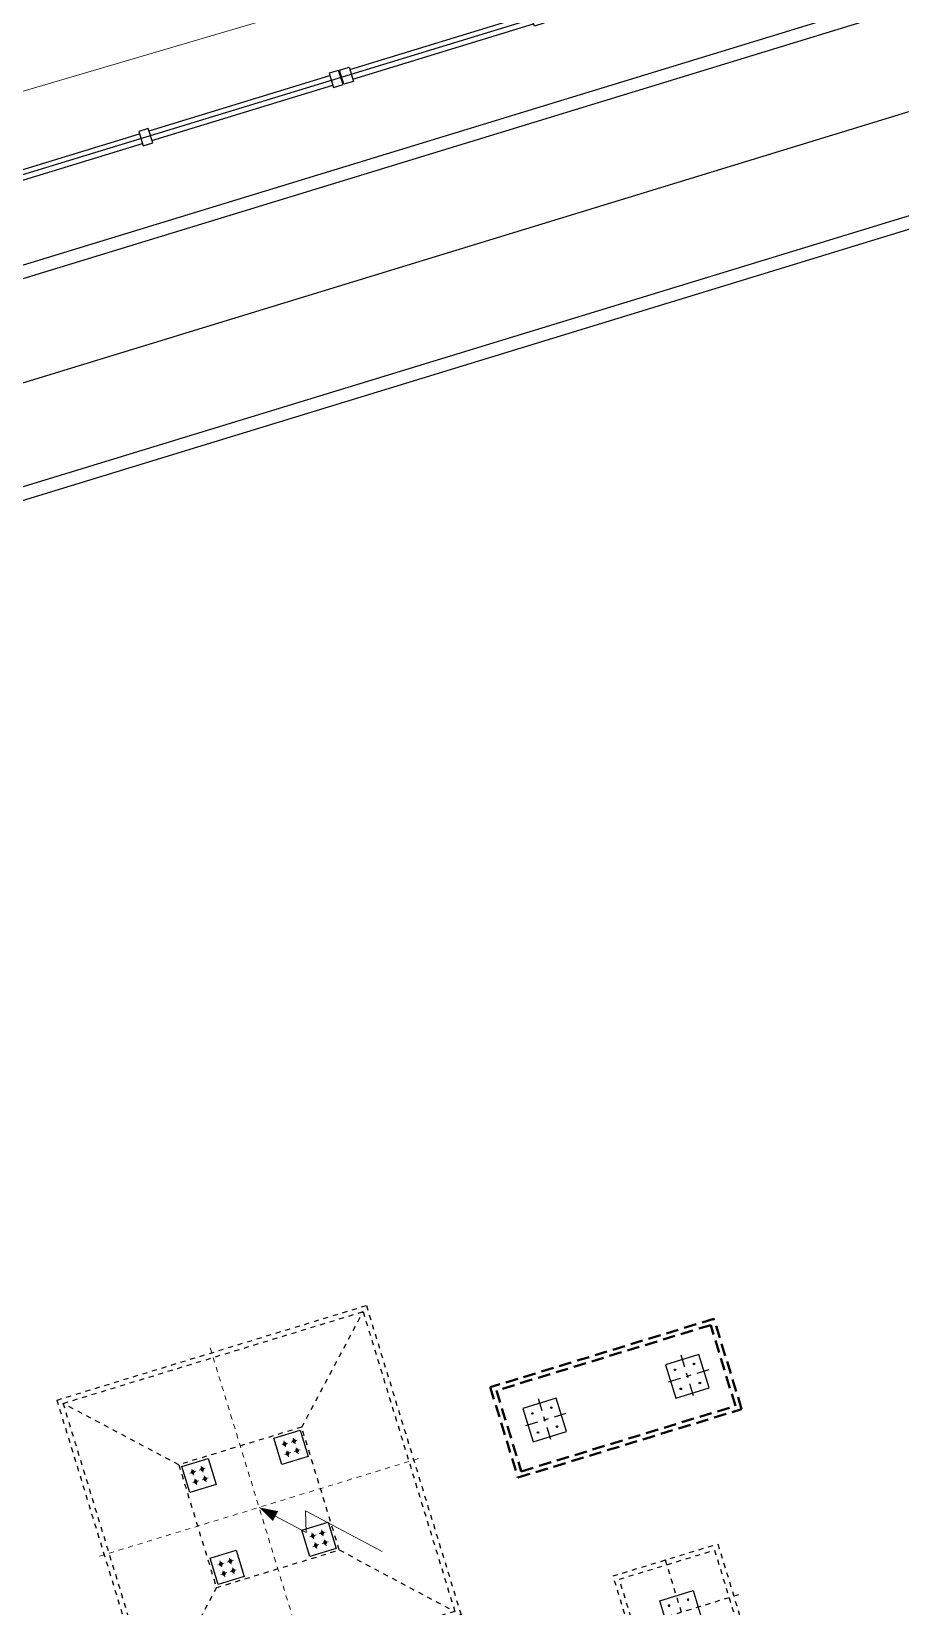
# Model space of a CAD drawing. Header units: inches. Extents: x 543393 to 2689207, y 1841861 to 9121372.
# Drawn here: x 547464.99 to 547482.45, y 1841968.66 to 1842000.31 of the extents above; entities that cross this region are included whole.
import ezdxf

# ---------------------------------------------------------------- set-up
doc = ezdxf.new("R2010")
doc.units = ezdxf.units.IN
doc.header["$MEASUREMENT"] = 0
for name, pattern in [('02 Xref HH1 MBXD$0$HIDDEN', [0.375, 0.25, -0.125]), ('02 Xref KB1 MBTB$0$HIDDEN', [0.375, 0.25, -0.125]), ('DASHDOT', [1, 0.5, -0.25, 0, -0.25]), ('HIDDEN', [0.375, 0.25, -0.125])]:
    doc.linetypes.add(name, pattern=pattern)
for name, color, linetype in [('0_Central_Road', 9, 'Continuous'), ('Duong', 4, 'Continuous'), ('LAPMOI', 4, 'Continuous'), ('mongs tb', 4, 'Continuous'), ('PDF17_MONG', 7, 'Continuous'), ('PDF17_TAM', 8, 'Continuous'), ('XD-Mong TB', 4, 'Continuous')]:
    doc.layers.add(name, color=color, linetype=linetype)
for name, color, linetype, lineweight in [('1_Kim_CS', 1, 'Continuous', 9), ('HTPP-220', 4, 'Continuous', 40), ('Level 30', 7, 'Continuous', 0)]:
    doc.layers.add(name, color=color, linetype=linetype, lineweight=lineweight)

# ---------------------------------------------------------------- blocks, each defined once
blk = doc.blocks.new('HR')
at = {"layer": 'LAPMOI'}
for points in [[(197004.9371607055, 65096.24289840326), (197204.9371607055, 65096.24289840326), (197204.9371607055, 65396.24289840326), (197004.9371607055, 65396.24289840326)], [(201004.9371607055, 65096.24289840326), (201204.9371607055, 65096.24289840326), (201204.9371607055, 65396.24289840326), (201004.9371607055, 65396.24289840326)]]:
    blk.add_lwpolyline(points, close=True, dxfattribs=at)
for points in [[(197204.9371607055, 65346.24289840326), (201004.9371607055, 65346.24289840326)], [(197204.9371607055, 65146.24289840326), (201004.9371607055, 65146.24289840326)]]:
    blk.add_lwpolyline(points, dxfattribs=at)
blk = doc.blocks.new('Tru DTC')
at = {"color": 8, "linetype": 'HIDDEN', "ltscale": 1000, "elevation": -2.035992403050585e-08}
for points in [[(146249.567286888, 33249.99999989175), (144349.567286888, 33249.99999989175), (144349.567286888, 28549.99999989175), (146249.567286888, 28549.99999989175)], [(146149.567286888, 33149.99999989175), (144449.567286888, 33149.99999989175), (144449.567286888, 28649.99999989175), (146149.567286888, 28649.99999989175)]]:
    blk.add_lwpolyline(points, close=True, dxfattribs=at)
at = {"layer": 'mongs tb', "elevation": -2.035992403050585e-08}
for points in [[(145649.567286888, 32749.99999989175), (144949.567286888, 32749.99999989175), (144949.567286888, 32049.99999989175), (145649.567286888, 32049.99999989175)], [(145649.567286888, 29749.99999989175), (144949.567286888, 29749.99999989175), (144949.567286888, 29049.99999989175), (145649.567286888, 29049.99999989175)]]:
    blk.add_lwpolyline(points, close=True, dxfattribs=at)
at = {"layer": 'mongs tb', "color": 8, "linetype": 'DASHDOT', "ltscale": 500, "elevation": -2.035992403050585e-08}
for points in [[(145299.9999999993, 31950.36780603629), (145299.9999999993, 32850.49761996965)], [(145749.6321938547, 32399.99999989175), (144849.5023799214, 32399.99999989175)], [(145299.9999999993, 28950.36780603629), (145299.9999999993, 29850.49761996965)], [(145749.6321938547, 29399.99999989175), (144849.5023799214, 29399.99999989175)]]:
    blk.add_lwpolyline(points, dxfattribs=at)
at = {"layer": 'mongs tb'}
for centre, radius in [((145098.3556867173, 32599.04803450644, -2.035992403050585e-08), 15.14496235159744), ((145499.0480276953, 32599.04803450638, -2.035992403050585e-08), 15.14496235154651), ((145098.3556867173, 32199.2211197509, -2.035992403050585e-08), 15.14496235158607), ((145499.0480276952, 32199.2211197509, -2.035992403050585e-08), 15.14496235159017), ((145098.3556867173, 29599.04803450644, -2.035992403050585e-08), 15.14496235159744), ((145499.0480276953, 29599.04803450638, -2.035992403050585e-08), 15.14496235154651), ((145098.3556867173, 29199.2211197509, -2.035992403050585e-08), 15.14496235158607), ((145499.0480276952, 29199.2211197509, -2.035992403050585e-08), 15.14496235159017)]:
    blk.add_circle(centre, radius, dxfattribs=at)
blk = doc.blocks.new('MTB')
at = {"layer": 'mongs tb', "color": 8, "linetype": '02 Xref HH1 MBXD$0$HIDDEN', "ltscale": 30}
for points in [[(-1100, -1100.432713111222), (1100, -1100.432713111222), (1100, 1099.567286888778), (-1100, 1099.567286888778)], [(-1000, -1000.432713111222), (999.9999999999995, -1000.432713111222), (999.9999999999995, 999.5672868887779), (-1000, 999.5672868887779)]]:
    blk.add_lwpolyline(points, close=True, dxfattribs=at)
at = {"layer": 'mongs tb', "color": 8, "linetype": 'DASHDOT', "ltscale": 10}
for points in [[(-0.4327131112809184, 1199.567286888778), (-0.4327131112809184, -1200.432713111222)], [(-1200, -0.4327131112222455), (1199.999999999999, -0.4327131112222455)]]:
    blk.add_lwpolyline(points, dxfattribs=at)
at = {"layer": 'mongs tb'}
blk.add_lwpolyline([(-350.0000000000005, -350.4327131112221), (349.9999999999995, -350.4327131112221), (349.9999999999995, 349.5672868887779), (-350.0000000000005, 349.5672868887779)], close=True, dxfattribs=at)
for centre, radius in [((-199.4807408071938, 200.3461670296238), 15.14496235159017), ((201.2116001707036, 200.346167029631), 15.14496235158607), ((-199.4807408073102, -199.480747725851), 15.14496235154651), ((201.2116001707618, -199.4807477259092), 15.14496235159744)]:
    blk.add_circle(centre, radius, dxfattribs=at)
blk = doc.blocks.new('MT12')
at = {"color": 8, "linetype": '02 Xref KB1 MBTB$0$HIDDEN', "ltscale": 30}
for points in [[(-3250.000000000001, -3250), (3249.999999999999, -3250), (3249.999999999999, 3250), (-3250.000000000001, 3250)], [(-3150.000000000001, -3150), (3149.999999999999, -3150), (3149.999999999999, 3150), (-3150.000000000001, 3150)], [(-1291, 1291), (1291, 1291), (1291, -1291), (-1291, -1291)]]:
    blk.add_lwpolyline(points, close=True, dxfattribs=at)
for points in [[(-1291, 1291), (-3150.000000000001, 3150)], [(1291, 1291), (3149.999999999999, 3150)], [(-1291, -1291), (-3150.000000000001, -3150)], [(1291, -1291), (3149.999999999999, -3150)]]:
    blk.add_lwpolyline(points, dxfattribs=at)
for points in [[(-1241, 691), (-691, 691), (-691, 1241), (-1241, 1241)], [(691, 691), (1241, 691), (1241, 1241), (691, 1241)], [(-1241, -1241), (-691, -1241), (-691, -691), (-1241, -691)], [(691, -1241), (1241, -1241), (1241, -691), (691, -691)]]:
    blk.add_lwpolyline(points, close=True)
at = {"layer": 'PDF17_MONG', "color": 8, "linetype": 'HIDDEN', "lineweight": 25, "ltscale": 5000}
for centre, radius in [((-1067.64647327752, 1066.43639327761), 27.83208672349281), ((-866.7731932780734, 1066.43639327812), 27.83208672297621), ((864.3535267224797, 1066.43639327761), 27.83208672349281), ((1065.226806721927, 1066.43639327812), 27.83208672297621), ((-1067.646473278684, 867.9832732785508), 27.83208672254329), ((-866.7731932779425, 867.9832732777795), 27.83208672331546), ((864.3535267213156, 867.9832732785508), 27.83208672254329), ((1065.226806722058, 867.9832732777795), 27.83208672331546), ((-1067.64647327752, -865.5636067223895), 27.83208672349281), ((-866.7731932780734, -865.5636067218802), 27.83208672297621), ((864.3535267224797, -865.5636067223895), 27.83208672349281), ((1065.226806721927, -865.5636067218802), 27.83208672297621), ((-1067.646473278684, -1064.016726721449), 27.83208672254329), ((-866.7731932779425, -1064.01672672222), 27.83208672331546), ((864.3535267213156, -1064.016726721449), 27.83208672254329), ((1065.226806722058, -1064.01672672222), 27.83208672331546)]:
    blk.add_circle(centre, radius, dxfattribs=at)
at = {"layer": 'PDF17_TAM', "color": 8, "linetype": 'DASHDOT', "lineweight": 18, "ltscale": 20}
for points in [[(0, 3350), (0, -3350)], [(-3350.000000000001, 0), (3350, 0)]]:
    blk.add_lwpolyline(points, dxfattribs=at)
at = {"layer": 'PDF17_TAM', "color": 8, "linetype": 'HIDDEN', "lineweight": 18, "ltscale": 5000}
for points in [[(-1005.932639999999, 1065.226560000003), (-1131.780960000004, 1065.226560000003)], [(-1066.43664, 1128.150719999998), (-1066.43664, 999.882239999999)], [(-926.0673600000009, 1065.226560000003), (-800.2190400000109, 1065.226560000003)], [(-865.5633600000001, 1128.150719999998), (-865.5633600000001, 999.882239999999)], [(926.0673600000009, 1065.226560000003), (800.2190399999963, 1065.226560000003)], [(865.5633600000001, 1128.150719999998), (865.5633600000001, 999.882239999999)], [(1005.932639999999, 1065.226560000003), (1131.780959999989, 1065.226560000003)], [(1066.43664, 1128.150719999998), (1066.43664, 999.882239999999)], [(-1005.932639999999, 866.7734399999972), (-1131.780960000004, 866.7734399999972)], [(-1066.43664, 803.8492800000022), (-1066.43664, 932.117760000001)], [(-926.0673600000009, 866.7734399999972), (-800.2190400000109, 866.7734399999972)], [(-865.5633600000001, 803.8492800000022), (-865.5633600000001, 932.117760000001)], [(926.0673600000009, 866.7734399999972), (800.2190399999963, 866.7734399999972)], [(865.5633600000001, 803.8492800000022), (865.5633600000001, 932.117760000001)], [(1005.932639999999, 866.7734399999972), (1131.780959999989, 866.7734399999972)], [(1066.43664, 803.8492800000022), (1066.43664, 932.117760000001)], [(-1005.932639999999, -866.7734399999972), (-1131.780960000004, -866.7734399999972)], [(-1066.43664, -803.8492800000022), (-1066.43664, -932.117760000001)], [(-926.0673600000009, -866.7734399999972), (-800.2190400000109, -866.7734399999972)], [(-865.5633600000001, -803.8492800000022), (-865.5633600000001, -932.117760000001)], [(926.0673600000009, -866.7734399999972), (800.2190399999963, -866.7734399999972)], [(865.5633600000001, -803.8492800000022), (865.5633600000001, -932.117760000001)], [(1005.932639999999, -866.7734399999972), (1131.780959999989, -866.7734399999972)], [(1066.43664, -803.8492800000022), (1066.43664, -932.117760000001)], [(-1005.932639999999, -1065.226560000003), (-1131.780960000004, -1065.226560000003)], [(-1066.43664, -1128.150719999998), (-1066.43664, -999.882239999999)], [(-926.0673600000009, -1065.226560000003), (-800.2190400000109, -1065.226560000003)], [(-865.5633600000001, -1128.150719999998), (-865.5633600000001, -999.882239999999)], [(926.0673600000009, -1065.226560000003), (800.2190399999963, -1065.226560000003)], [(865.5633600000001, -1128.150719999998), (865.5633600000001, -999.882239999999)], [(1005.932639999999, -1065.226560000003), (1131.780959999989, -1065.226560000003)], [(1066.43664, -1128.150719999998), (1066.43664, -999.882239999999)]]:
    blk.add_lwpolyline(points, dxfattribs=at)
blk = doc.blocks.new('Kim_CS222')
at = {"layer": '1_Kim_CS', "color": 0, "linetype": 'ByBlock', "lineweight": -2, "ltscale": 0.5}
for p, q in [((-1049.875259160064, 1403.428649753361), (-227.6723270057701, 581.2257175989507)), ((-505.6314636943862, 505.6314636945608), (-227.6723270057701, 581.2257175989507)), ((0, 2.91038304567337e-11), (-505.6314636943862, 505.6314636945608))]:
    blk.add_line(p, q, dxfattribs=at)
blk.add_lwpolyline([(0, 0, 0, 150.0000000000001, 0), (-176.776695296634, 176.7766952966922, 150.0000000000001, 150.0000000000001, 0)], format="xyseb", dxfattribs=at)

msp = doc.modelspace()

# ---------------------------------------------------------------- linework, layer by layer
at = {"layer": '0_Central_Road', "linetype": 'DASHDOT', "ltscale": 1000}
msp.add_line((547486.7372122211, 1841999.958044001), (547451.8343824851, 1841989.278976793), dxfattribs=at)
msp.add_lwpolyline([(547542.1076814103, 1841963.565721434), (547526.0159363034, 1842016.159026516), (547425.6105356929, 1841985.438422221), (547461.3049521117, 1841868.776909131), (547533.023095405, 1841890.720197913)], dxfattribs=at)
at = {"layer": 'Duong', "color": 8}
msp.add_lwpolyline([(547482.2397520982, 1842002.660441537), (547482.5030715637, 1842001.799823817, -0.414213562373095), (547482.0119596659, 1842000.875697688), (547441.3621160472, 1841988.438241606), (547476.0383638665, 1841875.104450364), (547531.5195195181, 1841892.079778566), (547519.7403621, 1841930.578077886, -0.4142135623730951), (547521.5588034515, 1841933.999842204), (547531.3698454539, 1841937.00168411), (547530.0473965834, 1841941.323897546), (547520.2363545808, 1841938.32205564, -0.4142135623730951), (547516.8145902624, 1841940.140496992), (547509.2953566397, 1841964.715914093, -0.414213562373095), (547512.4411274449, 1841970.635316601), (547536.8826706791, 1841978.113589418), (547526.0982756858, 1842013.360666241), (547513.552381819, 1842009.522053591), (547522.2126664583, 1841981.217293037, -0.4142135623730951), (547520.3942251068, 1841977.795528719), (547511.1186785742, 1841974.957530037, -0.414213562373095), (547505.1992760671, 1841978.103300842), (547496.3341873991, 1842007.077430732)], format="xyb", dxfattribs=at)
at = {"layer": 'Duong'}
msp.add_lwpolyline([(547482.4883749951, 1842002.736511605), (547482.7516944604, 1842001.875893885, -0.4142135623730951), (547482.0880297336, 1842000.627074791), (547441.6868090117, 1841988.265688777), (547476.2109166954, 1841875.429143329), (547531.1948265536, 1841892.252331395), (547519.4917392032, 1841930.502007818, -0.414213562373095), (547521.4827333837, 1841934.248465101), (547531.0451524894, 1841937.174236939), (547529.8748437543, 1841940.999204581), (547520.3124246486, 1841938.073432744, -0.414213562373095), (547516.5659673656, 1841940.064426924), (547509.046733743, 1841964.639844026, -0.414213562373095), (547512.365057377, 1841970.883939497), (547536.5579777146, 1841978.286142247), (547525.9081682258, 1842013.093347791), (547513.8595201526, 1842009.406875276), (547522.4612893551, 1841981.293363105, -0.4142135623730949), (547520.4702951746, 1841977.546905822), (547511.194748642, 1841974.70890714, -0.414213562373095), (547504.9506531704, 1841978.027230774), (547496.0855645024, 1842007.001360664)], format="xyb", dxfattribs=at)
msp.add_lwpolyline([(547522.5316032525, 1841900.059287398), (547493.859039244, 1841993.770994635, 0.414213562373095), (547486.366124678, 1841997.752982996), (547452.4195368525, 1841987.366492972, 0.414213562373095), (547448.4375484916, 1841979.873578406), (547477.1101125001, 1841886.16187117, 0.414213562373095), (547484.6030270662, 1841882.179882809), (547518.5496148916, 1841892.566372832, 0.414213562373095)], format="xyb", close=True, dxfattribs=at)
at = {"layer": 'Duong', "color": 8}
msp.add_lwpolyline([(547486.4421947459, 1841997.504360099), (547452.4956069203, 1841987.117870075, 0.4142135623730951), (547448.6861713885, 1841979.949648474), (547477.358735397, 1841886.237941237, 0.4142135623730951), (547484.5269569984, 1841882.428505705), (547518.4735448239, 1841892.814995729, 0.4142135623730951), (547522.2829803558, 1841899.983217331), (547493.6104163474, 1841993.694924567, 0.4142135623730951)], format="xyb", close=True, dxfattribs=at)
at = {"layer": 'Level 30', "color": 5, "linetype": 'Continuous', "lineweight": 0, "flags": 128}
msp.add_lwpolyline([(547413.2804, 1841984.2029), (547426.9909, 1841988.0952), (547435.2657000001, 1841990.2092), (547457.7375, 1841996.9053), (547464.7565, 1841999.0958), (547479.3031, 1842003.3802), (547483.1998, 1842004.5279), (547493.9567, 1842007.8341), (547522.5983, 1842016.3025), (547526.6753, 1842017.4738), (547526.71, 1842017.4672), (547526.7371, 1842017.4442), (547526.7454, 1842017.428), (547531.5423999999, 1842003.8542), (547539.2392, 1841980.1214), (547541.6587, 1841971.6542), (547545.1894, 1841960.2619), (547545.9864, 1841957.8444), (547545.5, 1841966), (547545.5, 1841966), (547547, 1841978)], dxfattribs=at)

# ---------------------------------------------------------------- block references
at = {"layer": '1_Kim_CS', "xscale": -0.0015, "yscale": 0.0015, "zscale": 0.0015, "rotation": 287.0123114188912}
msp.add_blockref('Kim_CS222', (547469.5602996439, 1841970.650007616), dxfattribs=at)
at = {"layer": 'HTPP-220', "yscale": 0.001, "zscale": 0.001}
for name, p, xscale, rotation in [('Tru DTC', (547548.7915938497, 1841842.943064713), 0.001, 107.0123114188912), ('MTB', (547478.0491385158, 1841968.541831124), -0.001, 287.0123114188912)]:
    msp.add_blockref(name, p, dxfattribs=dict(at, xscale=xscale, rotation=rotation))
at = {"layer": 'LAPMOI', "yscale": 0.001, "zscale": 0.001}
for p, xscale, rotation in [((547263.7493353258, 1842004.146396152), -0.001, 197.0123114188912), ((547297.8931184594, 1841878.129336503), 0.001, 17.01231141889117), ((547294.0681508171, 1841876.959027768), 0.001, 17.01231141889117)]:
    msp.add_blockref('HR', p, dxfattribs=dict(at, xscale=xscale, rotation=rotation))
at = {"layer": 'XD-Mong TB', "xscale": -0.001, "yscale": 0.001, "zscale": 0.001, "rotation": 107.0123114188912}
msp.add_blockref('MT12', (547469.5604396831, 1841970.650050463), dxfattribs=at)

doc.saveas('drawing.dxf')
